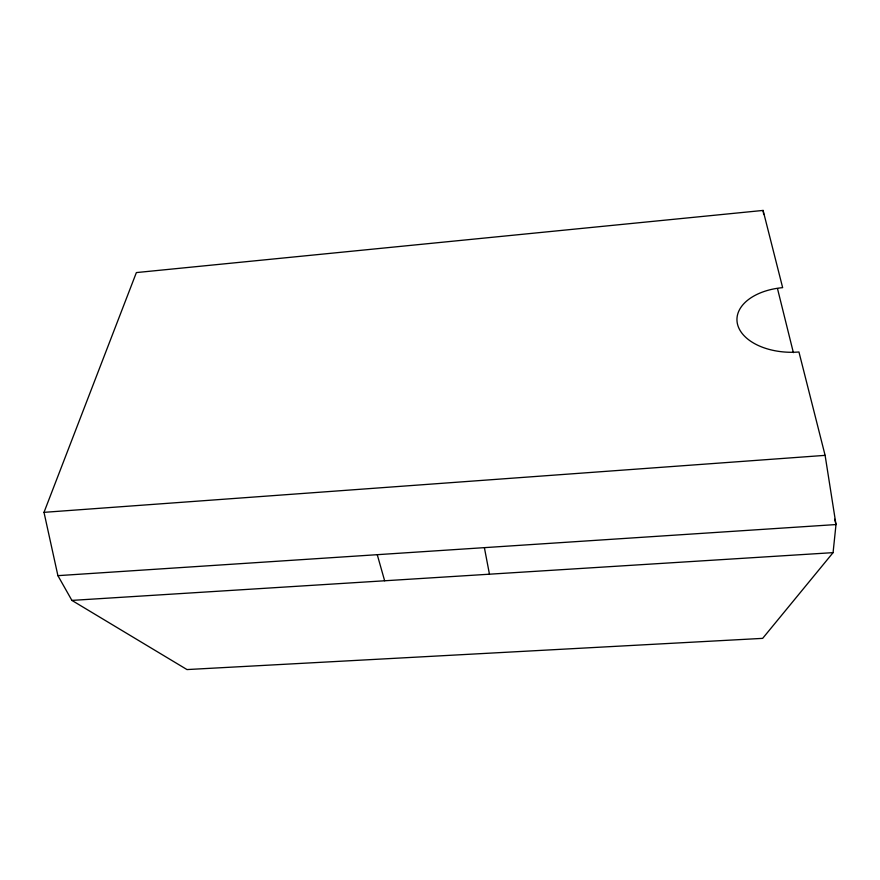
<?xml version="1.0" encoding="UTF-8"?>
<svg xmlns="http://www.w3.org/2000/svg" width="880" height="880" viewBox="0 0 880 880"><rect width="100%" height="100%" fill="white"/><g stroke="black" fill="none" stroke-linecap="round" stroke-linejoin="round"><path stroke-width="1.32" d="M833.074 552.64L836 524.557L825.11 455.356L798.941 351.978A54.142 32.505 0.4 0 1 737.572 324.467A54.142 32.505 0.4 0 1 782.65 287.65L763.092 210.43L136.378 272.58L44 512.347L57.904 575.652L71.896 600.402L187 669.57L762.663 638.363L833.074 552.64L71.896 600.402M44 512.347L825.11 455.356M57.904 575.652L836 524.557L834.68 519.233M377.256 554.686L384.648 580.778M777.513 288.673L793.375 352.638M484.385 547.646L489.456 574.2M763.092 210.43L763.697 214.5"/></g></svg>
